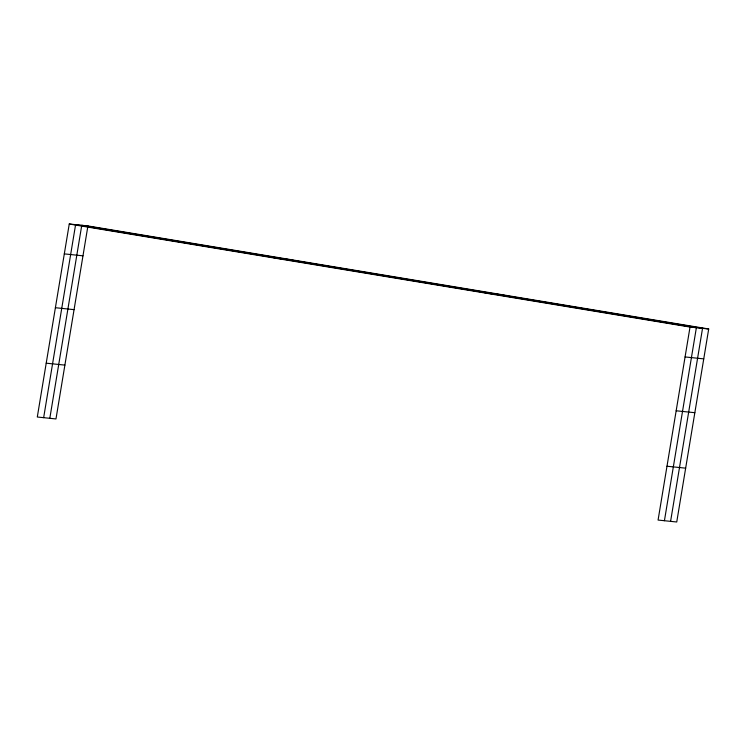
<?xml version="1.0" encoding="UTF-8"?>
<svg xmlns="http://www.w3.org/2000/svg" width="746" height="746" viewBox="0 0 746 746"><rect width="100%" height="100%" fill="white"/><g stroke="black" fill="none" stroke-linecap="round" stroke-linejoin="round"><path stroke-width="1.12" d="M87.925 225.935L69.257 224.005L37.3 417.014L55.978 418.944L87.925 225.935L708.7 328.986L676.743 521.995L658.075 520.065L690.022 327.056L708.7 328.986M43.65 417.667L75.598 224.658L696.372 327.708L664.425 520.727M49.814 418.31L81.762 225.292L702.536 328.352L670.589 521.361M274.108 258.013L292.786 259.944M485.17 293.047L503.848 294.978M64.305 253.882L82.983 255.822M685.08 356.942L703.748 358.873M55.39 307.716L74.068 309.646M676.165 410.776L694.843 412.706M46.215 363.181L64.883 365.111M666.989 466.231L685.658 468.171M69.257 224.005L690.022 327.056"/></g></svg>
